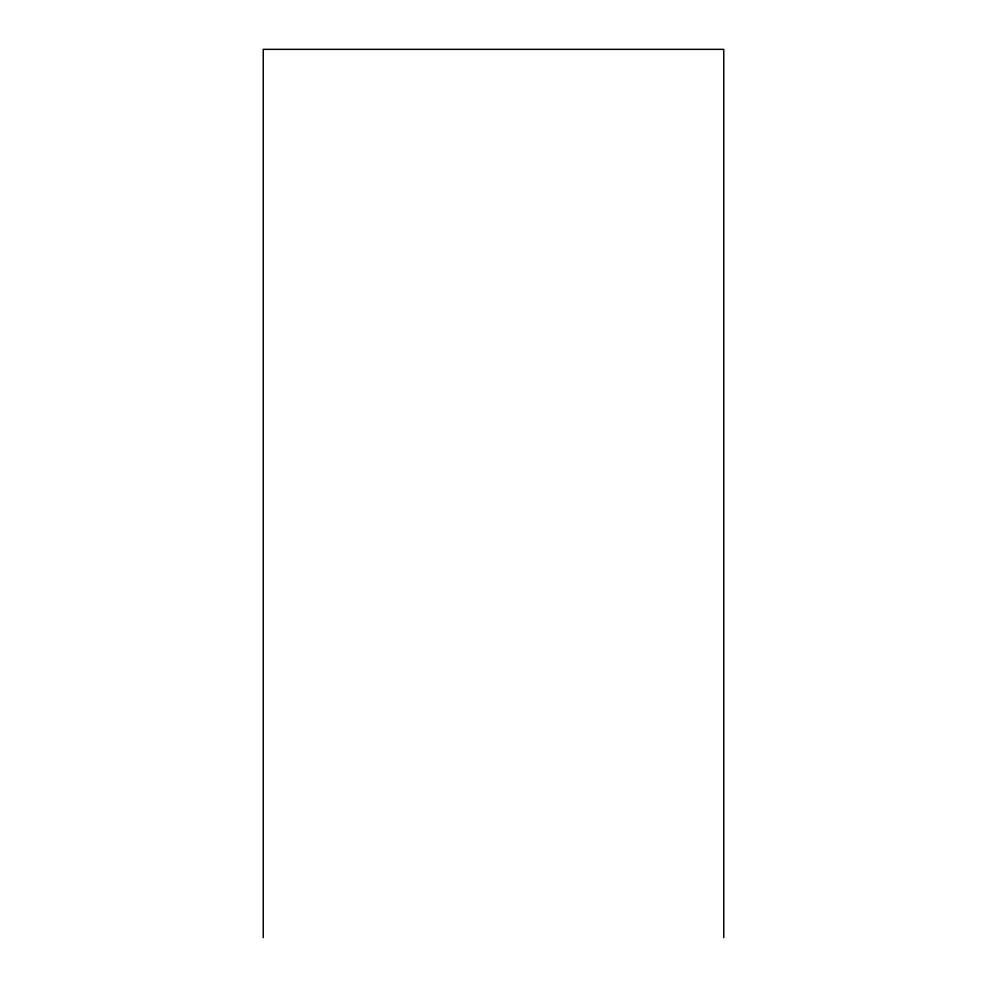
<?xml version="1.0" encoding="UTF-8"?>
<svg xmlns="http://www.w3.org/2000/svg" width="987" height="987" viewBox="0 0 987 987"><rect width="100%" height="100%" fill="white"/><g stroke="black" fill="none" stroke-linecap="round" stroke-linejoin="round"><path stroke-width="1.48" d="M723.755 937.65L723.755 49.35L263.245 49.35L263.245 937.65"/></g></svg>
